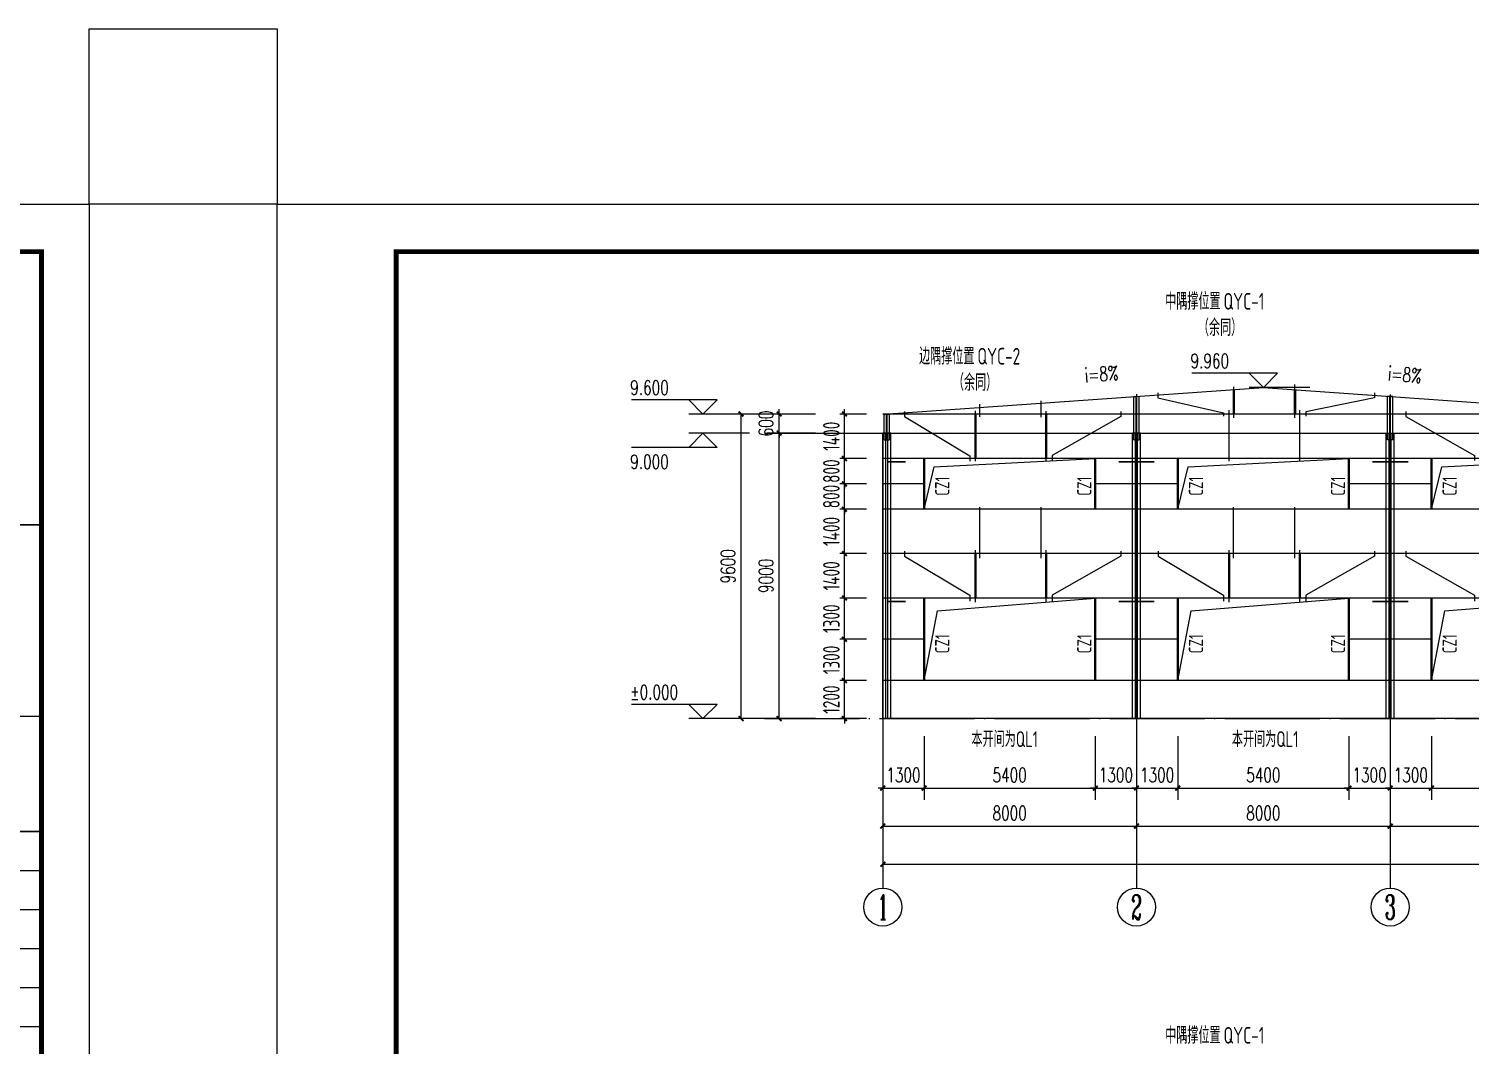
# Model space of a CAD drawing. Header units: millimetres. Extents: x 6950065 to 7140129, y 16284814 to 19754034.
# Drawn here: x 7043196 to 7088649, y 18187620 to 18219653 of the extents above; entities that cross this region are included whole.
import ezdxf
from ezdxf.enums import TextEntityAlignment as Align

# ---------------------------------------------------------------- set-up
doc = ezdxf.new("R2010")
doc.units = ezdxf.units.MM
doc.header["$LTSCALE"] = 1500
doc.header["$MEASUREMENT"] = 0
doc.linetypes.add('DOTE', pattern=[2.42, 2, -0.2, 0.02, -0.2])
doc.layers.get('Defpoints').update_dxf_attribs({"color": 1})
for name, color, linetype in [('AXIS_TEXT', 7, 'Continuous'), ('AXIS_外部', 171, 'Continuous'), ('C型钢', 6, 'Continuous'), ('dim', 7, 'Continuous'), ('GY_QZ', 4, 'Continuous'), ('LS', 2, 'Continuous'), ('PUB_DIM', 161, 'Continuous'), ('PUB_TEXT', 7, 'Continuous'), ('S-TEXT', 7, 'Continuous'), ('TEXT', 7, 'Continuous'), ('TK', 4, 'Continuous'), ('屋面隅撑', 7, 'Continuous'), ('檩条拉条', 253, 'Continuous'), ('钢梁', 27, 'Continuous')]:
    doc.layers.add(name, color=color, linetype=linetype)
doc.styles.add('_TCH_AXIS', font='COMPLEX', dxfattribs={"bigfont": 'GBCBIG'})
doc.styles.add('_TCH_DIM', font='SIMPLEX', dxfattribs={"bigfont": 'GBCBIG'})
doc.styles.add('_TCH_DIM_T3', font='SIMPLEX', dxfattribs={"width": 0.705882, "bigfont": 'GBCBIG'})
doc.styles.add('TSSD_Dimension', font='Tssdeng.shx', dxfattribs={"width": 0.7, "bigfont": 'hztxt.shx'})
doc.styles.add('TSSD_Label', font='Tssdeng.shx', dxfattribs={"width": 0.7, "bigfont": 'hztxt.shx'})
doc.styles.add('TSSD_REIN', font='tssdeng.shx', dxfattribs={"width": 0.7, "bigfont": 'tssdchn.shx'})
doc.dimstyles.new('_TCH_ARCH&&150', dxfattribs={"dimtxt": 446.25, "dimasz": 150, "dimexe": 375, "dimexo": 450, "dimgap": 189.375, "dimtad": 1, "dimdec": 0, "dimzin": 0, "dimdsep": 46, "dimtxsty": '_TCH_DIM_T3', "dimblk": 'ARCHTICK', "dimcen": 0.09, "dimclrt": 7, "dimazin": 2, "dimtfac": 1, "dimtdec": 0, "dimtix": 1, "dimtmove": 2, "dimatfit": 3, "dimfxl": 0, "dimtolj": 1, "dimtzin": 0, "dimarcsym": 0})
doc.dimstyles.new('TSSD_150_150', dxfattribs={"dimtxt": 525, "dimasz": 150, "dimexe": 150, "dimexo": 375, "dimgap": 150, "dimtad": 1, "dimdec": 0, "dimzin": 0, "dimdsep": 46, "dimtxsty": 'TSSD_Dimension', "dimblk": 'ARCHTICK', "dimcen": 0, "dimdle": 150, "dimclrt": 7, "dimadec": 0, "dimazin": 0, "dimtfac": 1, "dimtdec": 0, "dimtix": 1, "dimtmove": 2, "dimatfit": 3, "dimfxl": 0, "dimtolj": 1, "dimtzin": 0, "dimarcsym": 0})

# ---------------------------------------------------------------- blocks, each defined once
blk = doc.blocks.new('_ArchTick')
at = {"color": 0, "linetype": 'ByBlock', "const_width": 0.4}
blk.add_lwpolyline([(-0.5, -0.5), (0.5, 0.5)], dxfattribs=at)
blk = doc.blocks.new('*D1137')
at = {"layer": 'Defpoints', "color": 0}
for p in [(7068917, 18199112), (7069987, 18199112), (7069987, 18197912)]:
    blk.add_point(p, dxfattribs=at)
at = {"layer": 'dim', "color": 0, "lineweight": -2}
for p, q in [((7069612, 18199112), (7068767, 18199112)), ((7068917, 18199112), (7068917, 18199262)), ((7068917, 18197912), (7068917, 18199112)), ((7069612, 18197912), (7068767, 18197912)), ((7068917, 18197912), (7068917, 18197762))]:
    blk.add_line(p, q, dxfattribs=at)
at = {"layer": 'dim', "color": 0, "lineweight": -2, "xscale": 150, "yscale": 150, "zscale": 150}
for p, rotation in [((7068917, 18199112), 270), ((7068917, 18197912), 90)]:
    blk.add_blockref('_ArchTick', p, dxfattribs=dict(at, rotation=rotation))
at = {"layer": 'dim', "color": 7, "insert": (7068504, 18198512), "char_height": 525, "attachment_point": 5, "rotation": 90, "style": 'TSSD_Dimension'}
blk.add_mtext('\\A1;1200', dxfattribs=at)
blk = doc.blocks.new('*D1138')
at = {"layer": 'Defpoints', "color": 0}
for p in [(7068917, 18200412), (7069987, 18200412), (7069987, 18199112)]:
    blk.add_point(p, dxfattribs=at)
at = {"layer": 'dim', "color": 0, "lineweight": -2}
for p, q in [((7069612, 18200412), (7068767, 18200412)), ((7068917, 18198962), (7068917, 18200562)), ((7069612, 18199112), (7068767, 18199112))]:
    blk.add_line(p, q, dxfattribs=at)
at = {"layer": 'dim', "color": 0, "lineweight": -2, "xscale": 150, "yscale": 150, "zscale": 150}
for p, rotation in [((7068917, 18200412), 90), ((7068917, 18199112), 270)]:
    blk.add_blockref('_ArchTick', p, dxfattribs=dict(at, rotation=rotation))
at = {"layer": 'dim', "color": 7, "insert": (7068504, 18199762), "char_height": 525, "attachment_point": 5, "rotation": 90, "style": 'TSSD_Dimension'}
blk.add_mtext('\\A1;1300', dxfattribs=at)
blk = doc.blocks.new('*D1139')
at = {"layer": 'Defpoints', "color": 0}
for p in [(7068917, 18201712), (7069987, 18201712), (7069987, 18200412)]:
    blk.add_point(p, dxfattribs=at)
at = {"layer": 'dim', "color": 0, "lineweight": -2}
for p, q in [((7069612, 18201712), (7068767, 18201712)), ((7068917, 18200262), (7068917, 18201862)), ((7069612, 18200412), (7068767, 18200412))]:
    blk.add_line(p, q, dxfattribs=at)
at = {"layer": 'dim', "color": 0, "lineweight": -2, "xscale": 150, "yscale": 150, "zscale": 150}
for p, rotation in [((7068917, 18201712), 90), ((7068917, 18200412), 270)]:
    blk.add_blockref('_ArchTick', p, dxfattribs=dict(at, rotation=rotation))
at = {"layer": 'dim', "color": 7, "insert": (7068504, 18201062), "char_height": 525, "attachment_point": 5, "rotation": 90, "style": 'TSSD_Dimension'}
blk.add_mtext('\\A1;1300', dxfattribs=at)
blk = doc.blocks.new('*D1140')
at = {"layer": 'Defpoints', "color": 0}
for p in [(7068917, 18203112), (7069987, 18203112), (7069987, 18201712)]:
    blk.add_point(p, dxfattribs=at)
at = {"layer": 'dim', "color": 0, "lineweight": -2}
for p, q in [((7069612, 18203112), (7068767, 18203112)), ((7068917, 18201562), (7068917, 18203262)), ((7069612, 18201712), (7068767, 18201712))]:
    blk.add_line(p, q, dxfattribs=at)
at = {"layer": 'dim', "color": 0, "lineweight": -2, "xscale": 150, "yscale": 150, "zscale": 150}
for p, rotation in [((7068917, 18203112), 90), ((7068917, 18201712), 270)]:
    blk.add_blockref('_ArchTick', p, dxfattribs=dict(at, rotation=rotation))
at = {"layer": 'dim', "color": 7, "insert": (7068504, 18202412), "char_height": 525, "attachment_point": 5, "rotation": 90, "style": 'TSSD_Dimension'}
blk.add_mtext('\\A1;1400', dxfattribs=at)
blk = doc.blocks.new('*D1141')
at = {"layer": 'Defpoints', "color": 0}
for p in [(7068917, 18204512), (7069987, 18204512), (7069987, 18203112)]:
    blk.add_point(p, dxfattribs=at)
at = {"layer": 'dim', "color": 0, "lineweight": -2}
for p, q in [((7069612, 18204512), (7068767, 18204512)), ((7068917, 18202962), (7068917, 18204662)), ((7069612, 18203112), (7068767, 18203112))]:
    blk.add_line(p, q, dxfattribs=at)
at = {"layer": 'dim', "color": 0, "lineweight": -2, "xscale": 150, "yscale": 150, "zscale": 150}
for p, rotation in [((7068917, 18204512), 90), ((7068917, 18203112), 270)]:
    blk.add_blockref('_ArchTick', p, dxfattribs=dict(at, rotation=rotation))
at = {"layer": 'dim', "color": 7, "insert": (7068504, 18203812), "char_height": 525, "attachment_point": 5, "rotation": 90, "style": 'TSSD_Dimension'}
blk.add_mtext('\\A1;1400', dxfattribs=at)
blk = doc.blocks.new('*D1142')
at = {"layer": 'Defpoints', "color": 0}
for p in [(7068917, 18205312), (7069987, 18205312), (7069987, 18204512)]:
    blk.add_point(p, dxfattribs=at)
at = {"layer": 'dim', "color": 0, "lineweight": -2}
for p, q in [((7069612, 18205312), (7068767, 18205312)), ((7068917, 18205312), (7068917, 18205462)), ((7068917, 18204512), (7068917, 18205312)), ((7069612, 18204512), (7068767, 18204512)), ((7068917, 18204512), (7068917, 18204362))]:
    blk.add_line(p, q, dxfattribs=at)
at = {"layer": 'dim', "color": 0, "lineweight": -2, "xscale": 150, "yscale": 150, "zscale": 150}
for p, rotation in [((7068917, 18205312), 270), ((7068917, 18204512), 90)]:
    blk.add_blockref('_ArchTick', p, dxfattribs=dict(at, rotation=rotation))
at = {"layer": 'dim', "color": 7, "insert": (7068504, 18204912), "char_height": 525, "attachment_point": 5, "rotation": 90, "style": 'TSSD_Dimension'}
blk.add_mtext('\\A1;800', dxfattribs=at)
blk = doc.blocks.new('*D1229')
at = {"layer": 'Defpoints', "color": 0}
for p in [(7068917, 18207512), (7069987, 18207512), (7069987, 18206112)]:
    blk.add_point(p, dxfattribs=at)
at = {"layer": 'dim', "color": 0, "lineweight": -2}
for p, q in [((7069612, 18207512), (7068767, 18207512)), ((7068917, 18205962), (7068917, 18207662)), ((7069612, 18206112), (7068767, 18206112))]:
    blk.add_line(p, q, dxfattribs=at)
at = {"layer": 'dim', "color": 0, "lineweight": -2, "xscale": 150, "yscale": 150, "zscale": 150}
for p, rotation in [((7068917, 18207512), 90), ((7068917, 18206112), 270)]:
    blk.add_blockref('_ArchTick', p, dxfattribs=dict(at, rotation=rotation))
at = {"layer": 'dim', "color": 7, "insert": (7068504, 18206812), "char_height": 525, "attachment_point": 5, "rotation": 90, "style": 'TSSD_Dimension'}
blk.add_mtext('\\A1;1400', dxfattribs=at)
blk = doc.blocks.new('*D1143')
at = {"layer": 'Defpoints', "color": 0}
for p in [(7068917, 18206112), (7069987, 18206112), (7069987, 18205312)]:
    blk.add_point(p, dxfattribs=at)
at = {"layer": 'dim', "color": 0, "lineweight": -2}
for p, q in [((7068917, 18206112), (7068917, 18206262)), ((7069612, 18206112), (7068767, 18206112)), ((7068917, 18205312), (7068917, 18206112)), ((7069612, 18205312), (7068767, 18205312)), ((7068917, 18205312), (7068917, 18205162))]:
    blk.add_line(p, q, dxfattribs=at)
at = {"layer": 'dim', "color": 0, "lineweight": -2, "xscale": 150, "yscale": 150, "zscale": 150}
for p, rotation in [((7068917, 18206112), 270), ((7068917, 18205312), 90)]:
    blk.add_blockref('_ArchTick', p, dxfattribs=dict(at, rotation=rotation))
at = {"layer": 'dim', "color": 7, "insert": (7068504, 18205712), "char_height": 525, "attachment_point": 5, "rotation": 90, "style": 'TSSD_Dimension'}
blk.add_mtext('\\A1;800', dxfattribs=at)
blk = doc.blocks.new('23432423424242')
at = {"layer": '钢梁', "color": 4}
for p, q in [((1579435, -175582), (1579435, -174770)), ((1579435, -174770), (1579601, -174770)), ((1579505, -175582), (1579505, -174770)), ((1579531, -175582), (1579531, -174770)), ((1579601, -175582), (1579601, -174770)), ((1579435, -175582), (1579601, -175582))]:
    blk.add_line(p, q, dxfattribs=at)
at = {"layer": '钢梁'}
for p, q in [((1579393, -184370), (1579393, -175370)), ((1579643, -175370), (1579393, -175370)), ((1579488, -184370), (1579488, -175370)), ((1579548, -184370), (1579548, -175370)), ((1579643, -184370), (1579643, -175370)), ((1579393, -184370), (1579643, -184370)), ((1579393, -184370), (1579643, -184370))]:
    blk.add_line(p, q, dxfattribs=at)
blk = doc.blocks.new('dfrgfdgfdgfdgd')
at = {"layer": '钢梁', "color": 4}
for p, q in [((5286735, 18689709), (5286735, 18691077)), ((5286736, 18691077), (5286902, 18691088)), ((5286805, 18689709), (5286805, 18691082)), ((5286832, 18689709), (5286832, 18691083)), ((5286902, 18689709), (5286902, 18691088)), ((5286735, 18689709), (5286902, 18689709))]:
    blk.add_line(p, q, dxfattribs=at)
at = {"layer": '钢梁'}
for p, q in [((5286694, 18680922), (5286694, 18689922)), ((5286944, 18689922), (5286694, 18689922)), ((5286789, 18680922), (5286789, 18689922)), ((5286849, 18680922), (5286849, 18689922)), ((5286944, 18680922), (5286944, 18689922)), ((5286694, 18680922), (5286944, 18680922)), ((5286694, 18680922), (5286944, 18680922))]:
    blk.add_line(p, q, dxfattribs=at)
blk = doc.blocks.new('*D1145')
at = {"layer": 'AXIS_外部', "color": 0, "lineweight": -2}
for p, q in [((7071427, 18197362), (7071427, 18195348)), ((7076827, 18197362), (7076827, 18195348)), ((7071427, 18195723), (7076827, 18195723))]:
    blk.add_line(p, q, dxfattribs=at)
at = {"layer": 'Defpoints', "color": 0}
for p in [(7071427, 18197812), (7076827, 18197812), (7076827, 18195723)]:
    blk.add_point(p, dxfattribs=at)
at = {"layer": 'AXIS_外部', "color": 0, "lineweight": -2, "xscale": 150, "yscale": 150, "zscale": 150, "rotation": 180}
blk.add_blockref('_ArchTick', (7071427, 18195723), dxfattribs=at)
at = {"layer": 'AXIS_外部', "color": 0, "lineweight": -2, "xscale": 150, "yscale": 150, "zscale": 150}
blk.add_blockref('_ArchTick', (7076827, 18195723), dxfattribs=at)
at = {"layer": 'AXIS_外部', "color": 7, "insert": (7074127, 18196135), "char_height": 446.2, "attachment_point": 5, "style": '_TCH_DIM_T3'}
blk.add_mtext('\\A1;5400', dxfattribs=at)
blk = doc.blocks.new('*D1146')
at = {"layer": 'AXIS_外部', "color": 0, "lineweight": -2}
for p, q in [((7070127, 18197362), (7070127, 18195348)), ((7071427, 18197362), (7071427, 18195348)), ((7070127, 18195723), (7069977, 18195723)), ((7070127, 18195723), (7071427, 18195723)), ((7071427, 18195723), (7071577, 18195723))]:
    blk.add_line(p, q, dxfattribs=at)
at = {"layer": 'Defpoints', "color": 0}
for p in [(7070127, 18197812), (7071427, 18197812), (7071427, 18195723)]:
    blk.add_point(p, dxfattribs=at)
at = {"layer": 'AXIS_外部', "color": 0, "lineweight": -2, "xscale": 150, "yscale": 150, "zscale": 150}
blk.add_blockref('_ArchTick', (7070127, 18195723), dxfattribs=at)
at = {"layer": 'AXIS_外部', "color": 0, "lineweight": -2, "xscale": 150, "yscale": 150, "zscale": 150, "rotation": 180}
blk.add_blockref('_ArchTick', (7071427, 18195723), dxfattribs=at)
at = {"layer": 'AXIS_外部', "color": 7, "insert": (7070777, 18196135), "char_height": 446.2, "attachment_point": 5, "style": '_TCH_DIM_T3'}
blk.add_mtext('\\A1;1300', dxfattribs=at)
blk = doc.blocks.new('*D1147')
at = {"layer": 'AXIS_外部', "color": 0, "lineweight": -2}
for p, q in [((7076827, 18197362), (7076827, 18195348)), ((7078127, 18197362), (7078127, 18195348)), ((7076827, 18195723), (7076677, 18195723)), ((7076827, 18195723), (7078127, 18195723)), ((7078127, 18195723), (7078277, 18195723))]:
    blk.add_line(p, q, dxfattribs=at)
at = {"layer": 'Defpoints', "color": 0}
for p in [(7076827, 18197812), (7078127, 18197812), (7078127, 18195723)]:
    blk.add_point(p, dxfattribs=at)
at = {"layer": 'AXIS_外部', "color": 0, "lineweight": -2, "xscale": 150, "yscale": 150, "zscale": 150}
blk.add_blockref('_ArchTick', (7076827, 18195723), dxfattribs=at)
at = {"layer": 'AXIS_外部', "color": 0, "lineweight": -2, "xscale": 150, "yscale": 150, "zscale": 150, "rotation": 180}
blk.add_blockref('_ArchTick', (7078127, 18195723), dxfattribs=at)
at = {"layer": 'AXIS_外部', "color": 7, "insert": (7077477, 18196135), "char_height": 446.2, "attachment_point": 5, "style": '_TCH_DIM_T3'}
blk.add_mtext('\\A1;1300', dxfattribs=at)
blk = doc.blocks.new('*D1149')
at = {"layer": 'AXIS_外部', "color": 0, "lineweight": -2}
for p, q in [((7078127, 18197362), (7078127, 18195348)), ((7079427, 18197362), (7079427, 18195348)), ((7078127, 18195723), (7077977, 18195723)), ((7078127, 18195723), (7079427, 18195723)), ((7079427, 18195723), (7079577, 18195723))]:
    blk.add_line(p, q, dxfattribs=at)
at = {"layer": 'Defpoints', "color": 0}
for p in [(7078127, 18197812), (7079427, 18197812), (7079427, 18195723)]:
    blk.add_point(p, dxfattribs=at)
at = {"layer": 'AXIS_外部', "color": 0, "lineweight": -2, "xscale": 150, "yscale": 150, "zscale": 150}
blk.add_blockref('_ArchTick', (7078127, 18195723), dxfattribs=at)
at = {"layer": 'AXIS_外部', "color": 0, "lineweight": -2, "xscale": 150, "yscale": 150, "zscale": 150, "rotation": 180}
blk.add_blockref('_ArchTick', (7079427, 18195723), dxfattribs=at)
at = {"layer": 'AXIS_外部', "color": 7, "insert": (7078777, 18196135), "char_height": 446.2, "attachment_point": 5, "style": '_TCH_DIM_T3'}
blk.add_mtext('\\A1;1300', dxfattribs=at)
blk = doc.blocks.new('*D1148')
at = {"layer": 'AXIS_外部', "color": 0, "lineweight": -2}
for p, q in [((7079427, 18197362), (7079427, 18195348)), ((7084827, 18197362), (7084827, 18195348)), ((7079427, 18195723), (7084827, 18195723))]:
    blk.add_line(p, q, dxfattribs=at)
at = {"layer": 'Defpoints', "color": 0}
for p in [(7079427, 18197812), (7084827, 18197812), (7084827, 18195723)]:
    blk.add_point(p, dxfattribs=at)
at = {"layer": 'AXIS_外部', "color": 0, "lineweight": -2, "xscale": 150, "yscale": 150, "zscale": 150, "rotation": 180}
blk.add_blockref('_ArchTick', (7079427, 18195723), dxfattribs=at)
at = {"layer": 'AXIS_外部', "color": 0, "lineweight": -2, "xscale": 150, "yscale": 150, "zscale": 150}
blk.add_blockref('_ArchTick', (7084827, 18195723), dxfattribs=at)
at = {"layer": 'AXIS_外部', "color": 7, "insert": (7082127, 18196135), "char_height": 446.2, "attachment_point": 5, "style": '_TCH_DIM_T3'}
blk.add_mtext('\\A1;5400', dxfattribs=at)
blk = doc.blocks.new('*D1150')
at = {"layer": 'AXIS_外部', "color": 0, "lineweight": -2}
for p, q in [((7084827, 18197362), (7084827, 18195348)), ((7086127, 18197362), (7086127, 18195348)), ((7084827, 18195723), (7084677, 18195723)), ((7084827, 18195723), (7086127, 18195723)), ((7086127, 18195723), (7086277, 18195723))]:
    blk.add_line(p, q, dxfattribs=at)
at = {"layer": 'Defpoints', "color": 0}
for p in [(7084827, 18197812), (7086127, 18197812), (7086127, 18195723)]:
    blk.add_point(p, dxfattribs=at)
at = {"layer": 'AXIS_外部', "color": 0, "lineweight": -2, "xscale": 150, "yscale": 150, "zscale": 150}
blk.add_blockref('_ArchTick', (7084827, 18195723), dxfattribs=at)
at = {"layer": 'AXIS_外部', "color": 0, "lineweight": -2, "xscale": 150, "yscale": 150, "zscale": 150, "rotation": 180}
blk.add_blockref('_ArchTick', (7086127, 18195723), dxfattribs=at)
at = {"layer": 'AXIS_外部', "color": 7, "insert": (7085477, 18196135), "char_height": 446.2, "attachment_point": 5, "style": '_TCH_DIM_T3'}
blk.add_mtext('\\A1;1300', dxfattribs=at)
blk = doc.blocks.new('*D1152')
at = {"layer": 'AXIS_外部', "color": 0, "lineweight": -2}
for p, q in [((7086127, 18197362), (7086127, 18195348)), ((7087427, 18197362), (7087427, 18195348)), ((7086127, 18195723), (7085977, 18195723)), ((7086127, 18195723), (7087427, 18195723)), ((7087427, 18195723), (7087577, 18195723))]:
    blk.add_line(p, q, dxfattribs=at)
at = {"layer": 'Defpoints', "color": 0}
for p in [(7086127, 18197812), (7087427, 18197812), (7087427, 18195723)]:
    blk.add_point(p, dxfattribs=at)
at = {"layer": 'AXIS_外部', "color": 0, "lineweight": -2, "xscale": 150, "yscale": 150, "zscale": 150}
blk.add_blockref('_ArchTick', (7086127, 18195723), dxfattribs=at)
at = {"layer": 'AXIS_外部', "color": 0, "lineweight": -2, "xscale": 150, "yscale": 150, "zscale": 150, "rotation": 180}
blk.add_blockref('_ArchTick', (7087427, 18195723), dxfattribs=at)
at = {"layer": 'AXIS_外部', "color": 7, "insert": (7086777, 18196135), "char_height": 446.2, "attachment_point": 5, "style": '_TCH_DIM_T3'}
blk.add_mtext('\\A1;1300', dxfattribs=at)
blk = doc.blocks.new('*D1151')
at = {"layer": 'AXIS_外部', "color": 0, "lineweight": -2}
for p, q in [((7087427, 18197362), (7087427, 18195348)), ((7092827, 18197362), (7092827, 18195348)), ((7087427, 18195723), (7092827, 18195723))]:
    blk.add_line(p, q, dxfattribs=at)
at = {"layer": 'Defpoints', "color": 0}
for p in [(7087427, 18197812), (7092827, 18197812), (7092827, 18195723)]:
    blk.add_point(p, dxfattribs=at)
at = {"layer": 'AXIS_外部', "color": 0, "lineweight": -2, "xscale": 150, "yscale": 150, "zscale": 150, "rotation": 180}
blk.add_blockref('_ArchTick', (7087427, 18195723), dxfattribs=at)
at = {"layer": 'AXIS_外部', "color": 0, "lineweight": -2, "xscale": 150, "yscale": 150, "zscale": 150}
blk.add_blockref('_ArchTick', (7092827, 18195723), dxfattribs=at)
at = {"layer": 'AXIS_外部', "color": 7, "insert": (7090127, 18196135), "char_height": 446.2, "attachment_point": 5, "style": '_TCH_DIM_T3'}
blk.add_mtext('\\A1;5400', dxfattribs=at)
blk = doc.blocks.new('fdfdgf')
for p, q in [((5289888, 18690398), (5289888, 18691384)), ((5291815, 18690403), (5291815, 18691455)), ((5289741, 18689033), (5289741, 18690640)), ((5291970, 18689033), (5291970, 18690640)), ((5291970, 18689042), (5291970, 18689927)), ((5289877, 18685981), (5289877, 18687586)), ((5291815, 18685981), (5291815, 18687586)), ((5289741, 18684593), (5289741, 18686227)), ((5291970, 18684602), (5291970, 18686227))]:
    blk.add_line(p, q)
for points in [[(5287496, 18691193), (5287496, 18691037), (5289564, 18690564), (5289564, 18690453)], [(5294326, 18691193), (5294326, 18691037), (5292154, 18690586), (5292154, 18690452)], [(5287498, 18686200), (5287498, 18686043), (5289567, 18684817), (5289567, 18684626)], [(5294329, 18686200), (5294329, 18686043), (5292157, 18684817), (5292157, 18684626)]]:
    blk.add_lwpolyline(points)
at = {"layer": '檩条拉条', "color": 2, "const_width": 80}
for points in [[(5289888, 18690522), (5289888, 18691297)], [(5291815, 18690517), (5291815, 18691293)], [(5289741, 18684722), (5289741, 18686122)], [(5291970, 18684722), (5291970, 18686122)]]:
    blk.add_lwpolyline(points, dxfattribs=at)
blk = doc.blocks.new('cxxx')
for p, q in [((5281877, 18690432), (5281877, 18690836)), ((5283815, 18690419), (5283815, 18690933)), ((5281741, 18689033), (5281741, 18690622)), ((5283970, 18689042), (5283970, 18690617)), ((5281877, 18685981), (5281877, 18687586)), ((5283815, 18685981), (5283815, 18687586)), ((5281741, 18684593), (5281741, 18686227)), ((5283970, 18684602), (5283970, 18686227))]:
    blk.add_line(p, q)
for points in [[(5279498, 18690600), (5279498, 18690443), (5281567, 18689203), (5281567, 18689034)], [(5286329, 18690600), (5286329, 18690443), (5284159, 18689213), (5284160, 18689052)], [(5279498, 18686200), (5279498, 18686043), (5281567, 18684817), (5281567, 18684626)], [(5286329, 18686200), (5286329, 18686043), (5284157, 18684817), (5284157, 18684626)]]:
    blk.add_lwpolyline(points)
at = {"layer": '檩条拉条', "color": 2, "const_width": 80}
for points in [[(5281741, 18689122), (5281741, 18690522)], [(5283970, 18689122), (5283970, 18690522)], [(5281741, 18684722), (5281741, 18686122)], [(5283970, 18684722), (5283970, 18686122)]]:
    blk.add_lwpolyline(points, dxfattribs=at)
blk = doc.blocks.new('GeYuanFrame_60728603', base_point=(18.76, 4.34))
at = {"layer": 'TK'}
for p, q in [((43.76, 414.34), (602.76, 414.34)), ((532.76, 316.74), (602.76, 316.74)), ((532.76, 284.34), (602.76, 284.34)), ((532.76, 276.14), (602.76, 276.14)), ((532.76, 267.94), (602.76, 267.94)), ((532.76, 259.74), (602.76, 259.74)), ((532.76, 251.54), (602.76, 251.54))]:
    blk.add_line(p, q, dxfattribs=at)
for points in [[(18.76, 424.34), (612.76, 424.34), (612.76, 4.34), (18.76, 4.34), (18.76, 424.34)], [(532.76, 292.54), (602.76, 292.54)]]:
    blk.add_lwpolyline(points, dxfattribs=at)
at = {"layer": 'TK', "const_width": 1}
blk.add_lwpolyline([(602.76, 414.34), (43.76, 414.34), (43.76, 14.34), (602.76, 14.34)], close=True, dxfattribs=at)
at = {"layer": 'TK', "const_width": 0.35}
for points in [[(532.76, 356.95), (602.76, 356.95)], [(532.76, 292.54), (602.76, 292.54)], [(532.76, 292.54), (602.76, 292.54)]]:
    blk.add_lwpolyline(points, dxfattribs=at)
blk = doc.blocks.new('GeYuanFrame_17075273', base_point=(18.76, 4.34))
at = {"layer": 'TK'}
blk.add_line((43.76, 414.34), (602.76, 414.34), dxfattribs=at)
blk.add_lwpolyline([(18.76, 424.34), (612.76, 424.34), (612.76, 4.34), (18.76, 4.34), (18.76, 424.34)], dxfattribs=at)
at = {"layer": 'TK', "const_width": 1}
blk.add_lwpolyline([(602.76, 414.34), (43.76, 414.34), (43.76, 14.34), (602.76, 14.34)], close=True, dxfattribs=at)
blk = doc.blocks.new('*D1464')
at = {"layer": 'Defpoints', "color": 0}
for p in [(7065656, 18207512), (7068451, 18207512), (7068451, 18197912)]:
    blk.add_point(p, dxfattribs=at)
at = {"layer": 'PUB_DIM', "color": 0, "lineweight": -2}
for p, q in [((7068001, 18207512), (7065281, 18207512)), ((7065656, 18197912), (7065656, 18207512)), ((7068001, 18197912), (7065281, 18197912))]:
    blk.add_line(p, q, dxfattribs=at)
at = {"layer": 'PUB_DIM', "color": 0, "lineweight": -2, "xscale": 150, "yscale": 150, "zscale": 150}
for p, rotation in [((7065656, 18207512), 90), ((7065656, 18197912), 270)]:
    blk.add_blockref('_ArchTick', p, dxfattribs=dict(at, rotation=rotation))
at = {"layer": 'PUB_DIM', "color": 7, "insert": (7065244, 18202712), "char_height": 446.2, "attachment_point": 5, "rotation": 90, "style": '_TCH_DIM_T3'}
blk.add_mtext('\\A1;9600', dxfattribs=at)
blk = doc.blocks.new('*D1465')
at = {"layer": 'Defpoints', "color": 0}
for p in [(7066856, 18206912), (7068451, 18206912), (7068451, 18197912)]:
    blk.add_point(p, dxfattribs=at)
at = {"layer": 'PUB_DIM', "color": 0, "lineweight": -2}
for p, q in [((7068001, 18206912), (7066481, 18206912)), ((7066856, 18197912), (7066856, 18206912)), ((7068001, 18197912), (7066481, 18197912))]:
    blk.add_line(p, q, dxfattribs=at)
at = {"layer": 'PUB_DIM', "color": 0, "lineweight": -2, "xscale": 150, "yscale": 150, "zscale": 150}
for p, rotation in [((7066856, 18206912), 90), ((7066856, 18197912), 270)]:
    blk.add_blockref('_ArchTick', p, dxfattribs=dict(at, rotation=rotation))
at = {"layer": 'PUB_DIM', "color": 7, "insert": (7066444, 18202412), "char_height": 446.2, "attachment_point": 5, "rotation": 90, "style": '_TCH_DIM_T3'}
blk.add_mtext('\\A1;9000', dxfattribs=at)
blk = doc.blocks.new('*D1466')
at = {"layer": 'Defpoints', "color": 0}
for p in [(7066856, 18207512), (7068451, 18207512), (7068451, 18206912)]:
    blk.add_point(p, dxfattribs=at)
at = {"layer": 'PUB_DIM', "color": 0, "lineweight": -2}
for p, q in [((7068001, 18207512), (7066481, 18207512)), ((7066856, 18207512), (7066856, 18207662)), ((7066856, 18206912), (7066856, 18207512)), ((7068001, 18206912), (7066481, 18206912)), ((7066856, 18206912), (7066856, 18206762))]:
    blk.add_line(p, q, dxfattribs=at)
at = {"layer": 'PUB_DIM', "color": 0, "lineweight": -2, "xscale": 150, "yscale": 150, "zscale": 150}
for p, rotation in [((7066856, 18207512), 270), ((7066856, 18206912), 90)]:
    blk.add_blockref('_ArchTick', p, dxfattribs=dict(at, rotation=rotation))
at = {"layer": 'PUB_DIM', "color": 7, "insert": (7066444, 18207212), "char_height": 446.2, "attachment_point": 5, "rotation": 90, "style": '_TCH_DIM_T3'}
blk.add_mtext('\\A1;600', dxfattribs=at)
blk = doc.blocks.new('*D1470')
at = {"layer": 'AXIS_外部', "color": 0, "lineweight": -2}
for p, q in [((7086127, 18196162), (7086127, 18194148)), ((7094127, 18196162), (7094127, 18194148)), ((7086127, 18194523), (7094127, 18194523))]:
    blk.add_line(p, q, dxfattribs=at)
at = {"layer": 'Defpoints', "color": 0}
for p in [(7086127, 18196612), (7094127, 18196612), (7094127, 18194523)]:
    blk.add_point(p, dxfattribs=at)
at = {"layer": 'AXIS_外部', "color": 0, "lineweight": -2, "xscale": 150, "yscale": 150, "zscale": 150, "rotation": 180}
blk.add_blockref('_ArchTick', (7086127, 18194523), dxfattribs=at)
at = {"layer": 'AXIS_外部', "color": 0, "lineweight": -2, "xscale": 150, "yscale": 150, "zscale": 150}
blk.add_blockref('_ArchTick', (7094127, 18194523), dxfattribs=at)
at = {"layer": 'AXIS_外部', "color": 7, "insert": (7090127, 18194935), "char_height": 446.2, "attachment_point": 5, "style": '_TCH_DIM_T3'}
blk.add_mtext('\\A1;8000', dxfattribs=at)
blk = doc.blocks.new('*D1471')
at = {"layer": 'AXIS_外部', "color": 0, "lineweight": -2}
for p, q in [((7078127, 18196162), (7078127, 18194148)), ((7086127, 18196162), (7086127, 18194148)), ((7078127, 18194523), (7086127, 18194523))]:
    blk.add_line(p, q, dxfattribs=at)
at = {"layer": 'Defpoints', "color": 0}
for p in [(7078127, 18196612), (7086127, 18196612), (7086127, 18194523)]:
    blk.add_point(p, dxfattribs=at)
at = {"layer": 'AXIS_外部', "color": 0, "lineweight": -2, "xscale": 150, "yscale": 150, "zscale": 150, "rotation": 180}
blk.add_blockref('_ArchTick', (7078127, 18194523), dxfattribs=at)
at = {"layer": 'AXIS_外部', "color": 0, "lineweight": -2, "xscale": 150, "yscale": 150, "zscale": 150}
blk.add_blockref('_ArchTick', (7086127, 18194523), dxfattribs=at)
at = {"layer": 'AXIS_外部', "color": 7, "insert": (7082127, 18194935), "char_height": 446.2, "attachment_point": 5, "style": '_TCH_DIM_T3'}
blk.add_mtext('\\A1;8000', dxfattribs=at)
blk = doc.blocks.new('*D1472')
at = {"layer": 'AXIS_外部', "color": 0, "lineweight": -2}
for p, q in [((7070127, 18196162), (7070127, 18194148)), ((7078127, 18196162), (7078127, 18194148)), ((7070127, 18194523), (7078127, 18194523))]:
    blk.add_line(p, q, dxfattribs=at)
at = {"layer": 'Defpoints', "color": 0}
for p in [(7070127, 18196612), (7078127, 18196612), (7078127, 18194523)]:
    blk.add_point(p, dxfattribs=at)
at = {"layer": 'AXIS_外部', "color": 0, "lineweight": -2, "xscale": 150, "yscale": 150, "zscale": 150, "rotation": 180}
blk.add_blockref('_ArchTick', (7070127, 18194523), dxfattribs=at)
at = {"layer": 'AXIS_外部', "color": 0, "lineweight": -2, "xscale": 150, "yscale": 150, "zscale": 150}
blk.add_blockref('_ArchTick', (7078127, 18194523), dxfattribs=at)
at = {"layer": 'AXIS_外部', "color": 7, "insert": (7074127, 18194935), "char_height": 446.2, "attachment_point": 5, "style": '_TCH_DIM_T3'}
blk.add_mtext('\\A1;8000', dxfattribs=at)
blk = doc.blocks.new('*D1473')
at = {"layer": 'AXIS_外部', "color": 0, "lineweight": -2}
for p, q in [((7070127, 18194962), (7070127, 18192948)), ((7118127, 18194962), (7118127, 18192948)), ((7070127, 18193323), (7118127, 18193323))]:
    blk.add_line(p, q, dxfattribs=at)
at = {"layer": 'Defpoints', "color": 0}
for p in [(7070127, 18195412), (7118127, 18195412), (7118127, 18193323)]:
    blk.add_point(p, dxfattribs=at)
at = {"layer": 'AXIS_外部', "color": 0, "lineweight": -2, "xscale": 150, "yscale": 150, "zscale": 150, "rotation": 180}
blk.add_blockref('_ArchTick', (7070127, 18193323), dxfattribs=at)
at = {"layer": 'AXIS_外部', "color": 0, "lineweight": -2, "xscale": 150, "yscale": 150, "zscale": 150}
blk.add_blockref('_ArchTick', (7118127, 18193323), dxfattribs=at)
at = {"layer": 'AXIS_外部', "color": 7, "insert": (7094127, 18193735), "char_height": 446.2, "attachment_point": 5, "style": '_TCH_DIM_T3'}
blk.add_mtext('\\A1;48000', dxfattribs=at)

msp = doc.modelspace()

# ---------------------------------------------------------------- linework, layer by layer
at = {"layer": 'AXIS_外部'}
for p, q in [((7070126.8, 18195121.2), (7070126.8, 18192571.2)), ((7078126.8, 18195121.2), (7078126.8, 18192571.2)), ((7086126.8, 18195121.2), (7086126.8, 18192571.2))]:
    msp.add_line(p, q, dxfattribs=at)
for centre in [(7070126.8, 18191971.2), (7078126.8, 18191971.2), (7086126.8, 18191971.2)]:
    msp.add_circle(centre, 600, dxfattribs=at)
at = {"layer": 'C型钢', "color": 3}
msp.add_lwpolyline([(7045097, 18219653), (7051029.5, 18219653), (7051029.5, 18214126.6), (7045097, 18214126.6)], close=True, dxfattribs=at)
msp.add_lwpolyline([(7070168.5, 18207512.4), (7082126.8, 18208353.7), (7094043.5, 18207512.4)], dxfattribs=at)
at = {"layer": 'C型钢', "color": 3, "const_width": 75}
for points in [[(7071426.8, 18206112.4), (7071426.8, 18204512.4)], [(7076826.8, 18206112.4), (7076826.8, 18204512.4)], [(7079426.8, 18206112.4), (7079426.8, 18204512.4)], [(7084826.8, 18206112.4), (7084826.8, 18204512.4)], [(7087426.8, 18206112.4), (7087426.8, 18204512.4)], [(7071426.8, 18201712.4), (7071426.8, 18199112.4)], [(7076826.8, 18201712.4), (7076826.8, 18199112.4)], [(7079426.8, 18201712.4), (7079426.8, 18199112.4)], [(7084826.8, 18201712.4), (7084826.8, 18199112.4)], [(7087426.8, 18201712.4), (7087426.8, 18199112.4)]]:
    msp.add_lwpolyline(points, dxfattribs=at)
at = {"layer": 'Defpoints'}
for p, q in [((7078126.8, 18208133.9), (7078126.8, 18195155)), ((7086126.8, 18208130), (7086126.8, 18194669.9)), ((7066391, 18206912.4), (7118126.8, 18206912.4)), ((7070126.8, 18206912.4), (7070126.8, 18196557.7))]:
    msp.add_line(p, q, dxfattribs=at)
at = {"layer": 'Defpoints', "color": 6}
for p, q in [((7118126.8, 18199112.4), (7070126.8, 18199112.4)), ((7118126.8, 18197912.4), (7070126.8, 18197912.4))]:
    msp.add_line(p, q, dxfattribs=at)
at = {"layer": 'Defpoints', "color": 8, "linetype": 'DOTE'}
msp.add_line((7066391, 18197912.4), (7118126.8, 18197912.4), dxfattribs=at)
at = {"layer": 'Defpoints', "color": 6}
for points in [[(7118126.8, 18207512.4), (7070126.8, 18207512.4)], [(7118126.8, 18206112.4), (7070126.8, 18206112.4)], [(7071426.8, 18205312.4), (7070126.8, 18205312.4)], [(7079426.8, 18205312.4), (7076826.8, 18205312.4)], [(7087426.8, 18205312.4), (7084826.8, 18205312.4)], [(7118126.8, 18204512.4), (7070126.8, 18204512.4)], [(7118126.8, 18203112.4), (7070126.8, 18203112.4)], [(7118126.8, 18201712.4), (7070126.8, 18201712.4)], [(7071426.8, 18200412.4), (7070126.8, 18200412.4)], [(7079426.8, 18200412.4), (7076826.8, 18200412.4)], [(7087426.8, 18200412.4), (7084826.8, 18200412.4)]]:
    msp.add_lwpolyline(points, dxfattribs=at)
at = {"layer": 'GY_QZ', "color": 3}
for points in [[(7071426.8, 18204512.4), (7071751.1, 18205850.9), (7076826.8, 18206112.4)], [(7079426.8, 18204512.4), (7079751.1, 18205850.9), (7084826.8, 18206112.4)], [(7087426.8, 18204512.4), (7087751.1, 18205850.9), (7092826.8, 18206112.4)], [(7071426.8, 18199112.4), (7071846.6, 18201307.9), (7076826.8, 18201712.4)], [(7079426.8, 18199112.4), (7079846.6, 18201307.9), (7084826.8, 18201712.4)], [(7087426.8, 18199112.4), (7087846.6, 18201307.9), (7092826.8, 18201712.4)]]:
    msp.add_lwpolyline(points, dxfattribs=at)
at = {"layer": 'PUB_DIM'}
for p, q in [((7082576.8, 18208803.7), (7079876.8, 18208803.7)), ((7082126.8, 18208353.7), (7081676.8, 18208803.7)), ((7082126.8, 18208353.7), (7082576.8, 18208803.7)), ((7064906.2, 18207962.4), (7062206.2, 18207962.4)), ((7064456.2, 18207512.4), (7064006.2, 18207962.4)), ((7064456.2, 18207512.4), (7064906.2, 18207962.4)), ((7083588.2, 18208353.7), (7081676.8, 18208353.7)), ((7065917.6, 18207512.4), (7064006.2, 18207512.4)), ((7064456.2, 18206912.4), (7064006.2, 18206462.4)), ((7065917.6, 18206912.4), (7064006.2, 18206912.4)), ((7064456.2, 18206912.4), (7064906.2, 18206462.4)), ((7064906.2, 18206462.4), (7062206.2, 18206462.4)), ((7064906.2, 18198362.4), (7062206.2, 18198362.4)), ((7064456.2, 18197912.4), (7064006.2, 18198362.4)), ((7064456.2, 18197912.4), (7064906.2, 18198362.4)), ((7065917.6, 18197912.4), (7064006.2, 18197912.4))]:
    msp.add_line(p, q, dxfattribs=at)
for points in [[(7078127.8, 18208471.8, 0, 0, 0), (7075934.6, 18208299, 80, 0, 0), (7075635.5, 18208275.4, 0, 0, 0)], [(7085487.3, 18208434.6, 0, 0, 0), (7087680.5, 18208261.8, 80, 0, 0), (7087979.6, 18208238.3, 0, 0, 0)]]:
    msp.add_lwpolyline(points, format="xyseb", dxfattribs=at)
at = {"layer": 'S-TEXT', "color": 3}
for points in [[(7082043, 18210645.5, 0, 0, 0), (7079177.2, 18210645.5, 0, 0, 0), (7078726.3, 18206452.3, 120, 0, 0), (7078678.1, 18206004.9, 0, 0, 0)], [(7074520.8, 18208914.9, 0, 0, 0), (7071314.8, 18208914.9, 0, 0, 0), (7070739.4, 18206443.2, 120, 0, 0), (7070637.4, 18206004.9, 0, 0, 0)]]:
    msp.add_lwpolyline(points, format="xyseb", dxfattribs=at)
at = {"layer": '屋面隅撑', "color": 4, "const_width": 50}
for points in [[(7070849.3, 18206004.9), (7070281.8, 18206004.9)], [(7078126.8, 18206004.9), (7077559.3, 18206004.9)], [(7078694.3, 18206004.9), (7078126.8, 18206004.9)], [(7086126.8, 18206004.9), (7085559.3, 18206004.9)], [(7086694.3, 18206004.9), (7086126.8, 18206004.9)], [(7070849.3, 18201604.9), (7070281.8, 18201604.9)], [(7078126.8, 18201604.9), (7077559.3, 18201604.9)], [(7078694.3, 18201604.9), (7078126.8, 18201604.9)], [(7086126.8, 18201604.9), (7085559.3, 18201604.9)], [(7086694.3, 18201604.9), (7086126.8, 18201604.9)]]:
    msp.add_lwpolyline(points, dxfattribs=at)

# ---------------------------------------------------------------- block references
msp.add_blockref('23432423424242', (5490733.8, 18382281.9))
at = {"layer": 'C型钢', "color": 3, "xscale": 150, "yscale": 150, "zscale": 150}
for name, p in [('GeYuanFrame_60728603', (6955997, 18151126.6)), ('GeYuanFrame_17075273', (7051029.5, 18151126.6))]:
    msp.add_blockref(name, p, dxfattribs=at)
at = {"layer": 'C型钢', "color": 3}
for name in ['fdfdgf', 'dfrgfdgfdgfdgd', 'cxxx']:
    msp.add_blockref(name, (1791308.3, -483009.2), dxfattribs=at)
at = {"layer": 'C型钢', "color": 3, "xscale": -1}
for name in ['dfrgfdgfdgfdgd', 'cxxx']:
    msp.add_blockref(name, (12372945.4, -483009.2), dxfattribs=at)

# ---------------------------------------------------------------- texts
at = {"layer": 'AXIS_TEXT', "style": '_TCH_AXIS'}
msp.add_text('1', height=772.1, dxfattribs=at).set_placement((7069961.4, 18191585.2), (7070292.3, 18191585.2), align=Align.FIT)
at = {"layer": 'AXIS_外部', "color": 7, "style": '_TCH_AXIS', "width": 0.642857}
for s, p, p2 in [('2', (7077961.4, 18191585.2), (7078292.3, 18191585.2)), ('3', (7085961.4, 18191585.2), (7086292.3, 18191585.2))]:
    msp.add_text(s, height=772.1, dxfattribs=at).set_placement(p, p2, align=Align.FIT)
at = {"layer": 'LS', "style": 'TSSD_REIN', "width": 0.7}
for p in [(7072227.7, 18204935), (7076707.1, 18204935), (7080227.7, 18204935), (7084707.1, 18204935), (7088227.7, 18204935), (7072227.7, 18199966.9), (7076707.1, 18199966.9), (7080227.7, 18199966.9), (7084707.1, 18199966.9), (7088227.7, 18199966.9)]:
    msp.add_text('CZ1', height=450, rotation=90, dxfattribs=at).set_placement(p)
at = {"layer": 'PUB_DIM', "color": 7, "style": '_TCH_DIM', "width": 0.705882}
msp.add_text('9.960', height=446.25, dxfattribs=at).set_placement((7079831.8, 18208961.2))
for rotation, p in [(4.50496, (7076510, 18208507.1)), (355.49504, (7086040.9, 18208571.6))]:
    msp.add_text('i=8%%%', height=450, rotation=rotation, dxfattribs=at).set_placement(p)
at = {"layer": 'PUB_TEXT', "style": '_TCH_DIM', "width": 0.705882}
for s, p in [('9.600', (7062161.2, 18208119.9)), ('9.000', (7062161.2, 18205779.9)), ('%%P0.000', (7062161.2, 18198519.9))]:
    msp.add_text(s, height=446.25, dxfattribs=at).set_placement(p)
at = {"layer": 'S-TEXT', "color": 3, "style": 'TSSD_REIN', "width": 0.7}
for s, p in [('中隅撑位置', (7079032.3, 18210803)), ('QYC-1', (7080869.8, 18210803)), ('（余同）', (7080063.4, 18209975.4)), ('边隅撑位置', (7071271.1, 18209072.4)), ('QYC-2', (7073108.6, 18209072.4)), ('（余同）', (7072337.6, 18208244.8)), ('中隅撑位置', (7079032.3, 18187668.9)), ('QYC-1', (7080869.8, 18187668.9))]:
    msp.add_text(s, height=525, dxfattribs=at).set_placement(p)
at = {"layer": 'TEXT', "style": 'TSSD_Label', "width": 0.7}
for p in [(7072921.4, 18197015.7), (7081135.4, 18197015.7)]:
    msp.add_text('本开间为QL1', height=500, dxfattribs=at).set_placement(p)

# ---------------------------------------------------------------- dimensions: what is measured, and where the dimension line sits
at = {"layer": 'AXIS_外部'}
for p1, p2, picture, middle in [((7070126.8, 18197812.4), (7071426.8, 18197812.4), '*D1146', (7070776.8, 18196135.2)), ((7071426.8, 18197812.4), (7076826.8, 18197812.4), '*D1145', (7074126.8, 18196135.2)), ((7076826.8, 18197812.4), (7078126.8, 18197812.4), '*D1147', (7077476.8, 18196135.2)), ((7078126.8, 18197812.4), (7079426.8, 18197812.4), '*D1149', (7078776.8, 18196135.2)), ((7079426.8, 18197812.4), (7084826.8, 18197812.4), '*D1148', (7082126.8, 18196135.2)), ((7084826.8, 18197812.4), (7086126.8, 18197812.4), '*D1150', (7085476.8, 18196135.2)), ((7086126.8, 18197812.4), (7087426.8, 18197812.4), '*D1152', (7086776.8, 18196135.2)), ((7087426.8, 18197812.4), (7092826.8, 18197812.4), '*D1151', (7090126.8, 18196135.2)), ((7070126.8, 18196612.4), (7078126.8, 18196612.4), '*D1472', (7074126.8, 18194935.2)), ((7078126.8, 18196612.4), (7086126.8, 18196612.4), '*D1471', (7082126.8, 18194935.2)), ((7086126.8, 18196612.4), (7094126.8, 18196612.4), '*D1470', (7090126.8, 18194935.2)), ((7070126.8, 18195412.4), (7118126.8, 18195412.4), '*D1473', (7094126.8, 18193735.2))]:
    dim = msp.add_aligned_dim(p1=p1, p2=p2, distance=-2089.6, dimstyle='_TCH_ARCH&&150', dxfattribs=at)
    dim.commit()
    dim.dimension.update_dxf_attribs({"geometry": picture, "text_midpoint": middle})
at = {"layer": 'dim'}
for base, p1, p2, picture, middle in [((7068916.9, 18207512.4), (7069986.6, 18206112.4), (7069986.6, 18207512.4), '*D1229', (7068504.4, 18206812.4)), ((7068916.9, 18206112.4), (7069986.6, 18205312.4), (7069986.6, 18206112.4), '*D1143', (7068504.4, 18205712.4)), ((7068916.9, 18205312.4), (7069986.6, 18204512.4), (7069986.6, 18205312.4), '*D1142', (7068504.4, 18204912.4)), ((7068916.9, 18204512.4), (7069986.6, 18203112.4), (7069986.6, 18204512.4), '*D1141', (7068504.4, 18203812.4)), ((7068916.9, 18203112.4), (7069986.6, 18201712.4), (7069986.6, 18203112.4), '*D1140', (7068504.4, 18202412.4)), ((7068916.9, 18201712.4), (7069986.6, 18200412.4), (7069986.6, 18201712.4), '*D1139', (7068504.4, 18201062.4)), ((7068916.9, 18200412.4), (7069986.6, 18199112.4), (7069986.6, 18200412.4), '*D1138', (7068504.4, 18199762.4))]:
    dim = msp.add_linear_dim(base=base, p1=p1, p2=p2, angle=270, dimstyle='TSSD_150_150', dxfattribs=at)
    dim.commit()
    dim.dimension.update_dxf_attribs({"geometry": picture, "text_midpoint": middle})
dim = msp.add_aligned_dim(p1=(7069986.6, 18197912.4), p2=(7069986.6, 18199112.4), distance=1069.7, dimstyle='TSSD_150_150', dxfattribs=at)
dim.commit()
dim.dimension.update_dxf_attribs({"geometry": '*D1137', "text_midpoint": (7068504.4, 18198512.4)})
at = {"layer": 'PUB_DIM'}
for p1, p2, distance, picture, middle in [((7068451.4, 18197912.4), (7068451.4, 18207512.4), 2795.2, '*D1464', (7065243.7, 18202712.4)), ((7068451.4, 18206912.4), (7068451.4, 18207512.4), 1595.2, '*D1466', (7066443.7, 18207212.4)), ((7068451.4, 18197912.4), (7068451.4, 18206912.4), 1595.2, '*D1465', (7066443.7, 18202412.4))]:
    dim = msp.add_aligned_dim(p1=p1, p2=p2, distance=distance, dimstyle='_TCH_ARCH&&150', dxfattribs=at)
    dim.commit()
    dim.dimension.update_dxf_attribs({"geometry": picture, "text_midpoint": middle})

doc.saveas('drawing.dxf')
